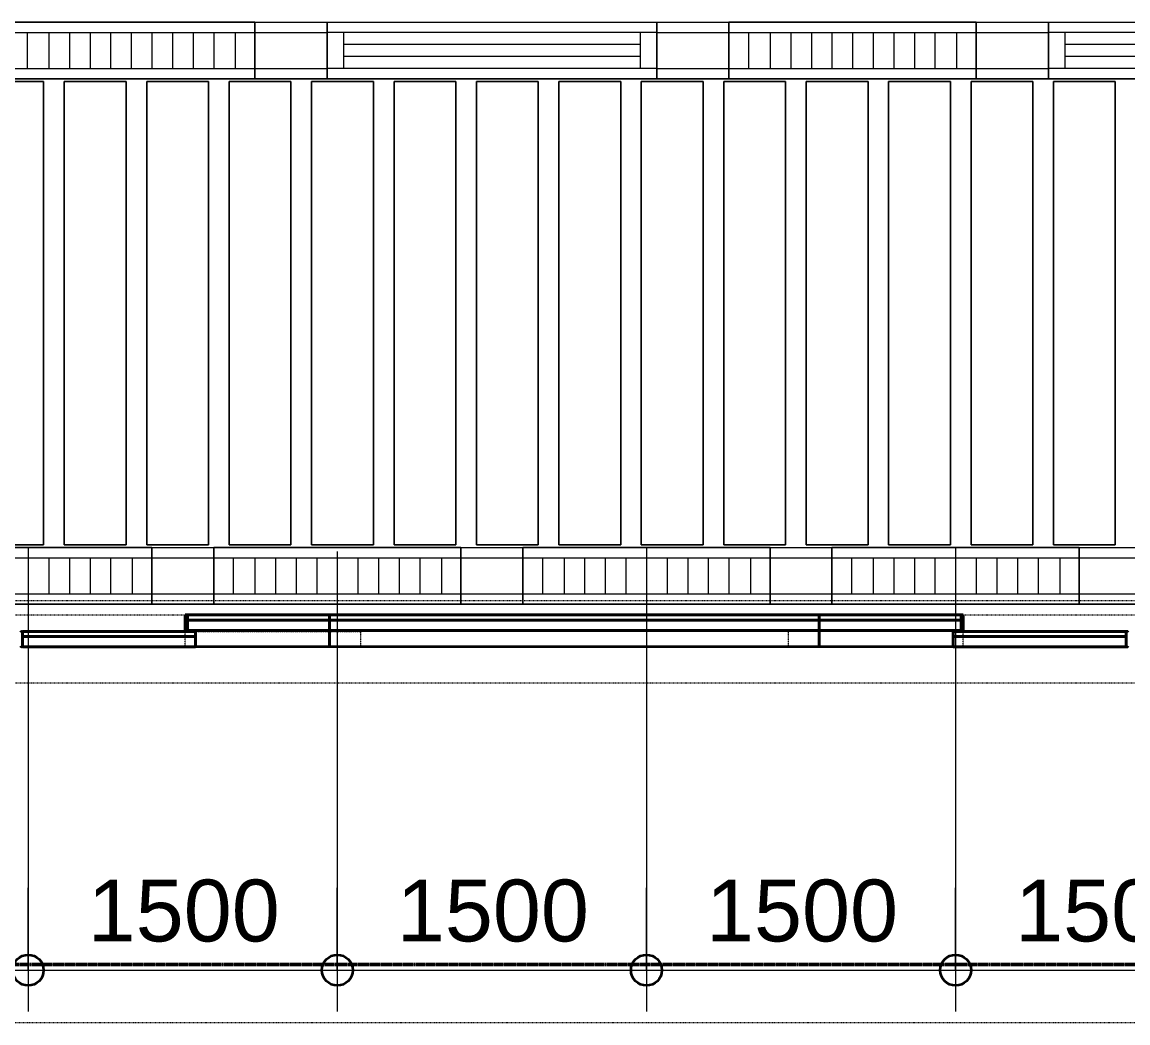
# Model space of a CAD drawing. Header units: millimetres. Extents: x -794326 to -715748, y -17796 to 22353.
# Drawn here: x -765862 to -760496, y -1881 to 2977 of the extents above; entities that cross this region are included whole.
import ezdxf

# ---------------------------------------------------------------- set-up
doc = ezdxf.new("R2010")
doc.units = ezdxf.units.MM
for name, pattern in [('DASH', [6.35, 3.175, -3.175]), ('DPA_Grid _ Level 100', [10, 5.5, -1.6, 1.3, -1.6]), ('DPA_Hidden 50', [3, 2, -1]), ('DPA_Hidden 500', [1.4, 0.8, -0.6])]:
    doc.linetypes.add(name, pattern=pattern)
for name, color, linetype, lineweight in [('A-ANNO-DIMS', 1, 'Continuous', 9), ('A-ANNO-DIMS-100', 1, 'Continuous', 9), ('A-DETL', 1, 'Continuous', 70), ('A-GENM', 1, 'Continuous', 9), ('A-GENM-HDLN', 2, 'DPA_Hidden 500', 9), ('A-GLAZ-CURT', 2, 'Continuous', 9), ('G-ANNO-SECL', 3, 'Continuous', 9), ('Q-SPCQ', 2, 'Continuous', 35), ('Q-SPCQ-HDLN', 2, 'DASH', 9)]:
    doc.layers.add(name, color=color, linetype=linetype, lineweight=lineweight)
doc.styles.add('Arial_2', font='arial.ttf', dxfattribs={"height": 300})
doc.dimstyles.new('DPA-DIM-3_0_C-C', dxfattribs={"dimscale": 304.8, "dimtxt": 306.07782, "dimasz": 0.492126, "dimexe": 0.656168, "dimexo": 0.0625, "dimgap": 0.164042, "dimtad": 1, "dimdec": 0, "dimzin": 0, "dimdsep": 46, "dimtxsty": 'Arial_2', "dimblk1": 'DOTBLANK', "dimblk2": 'DOTBLANK', "dimsah": 1, "dimcen": 0.09, "dimdle": 0.656168, "dimadec": 8, "dimazin": 0, "dimtfac": 1, "dimtdec": 4, "dimtix": 1, "dimtmove": 0, "dimatfit": 3, "dimfxl": 1.312336, "dimfxlon": 1, "dimtvp": 1, "dimtolj": 1, "dimtzin": 0, "dimarcsym": 2})

# ---------------------------------------------------------------- blocks, each defined once
blk = doc.blocks.new('DPA_CP_Metal Ceiling Panel - Vertical Panel with Gap-11114031-4282-01 ENLARGED LOWER PLATFORM LEVEL - REFLECTED CEILING PLAN - SHEET 3')
at = {"layer": 'A-GLAZ-CURT'}
for p, q in [((-785007.4, 2689), (-785007.4, 439)), ((-784707.4, 2689), (-785007.4, 2689)), ((-784707.4, 2689), (-785007.4, 2689)), ((-785007.4, 2689), (-785007.4, 439)), ((-785007.4, 439), (-785007.4, 2689)), ((-785007.4, 2689), (-784707.4, 2689)), ((-784707.4, 2689), (-784707.4, 439)), ((-784707.4, 439), (-784707.4, 2689)), ((-784707.4, 2689), (-784707.4, 439)), ((-784707.4, 439), (-785007.4, 439)), ((-785007.4, 439), (-784707.4, 439)), ((-784707.4, 439), (-785007.4, 439))]:
    blk.add_line(p, q, dxfattribs=at)
blk = doc.blocks.new('DPA_Speciality_PlatformScreenDoor - Length_135300-12767973-4282-01 ENLARGED LOWER PLATFORM LEVEL - REFLECTED CEILING PLAN - SHEET 3')
at = {"layer": 'A-GENM'}
for p, q in [((43962.5, -250), (43764.7, -250)), ((43764.7, -250), (43962.5, -250)), ((43857.5, -250), (43767.5, -250)), ((43767.5, -250), (43857.5, -250)), ((43867.5, -250), (43957.5, -250)), ((43957.5, -250), (43867.5, -250)), ((48337.5, -250), (48535.3, -250)), ((48535.3, -250), (48337.5, -250)), ((48432.5, -250), (48342.5, -250)), ((48342.5, -250), (48432.5, -250)), ((48442.5, -250), (48532.5, -250)), ((48532.5, -250), (48442.5, -250)), ((44515.3, -330), (44639.1, -330)), ((44525.9, -330), (44579, -330)), ((44575.4, -330), (44628.5, -330)), ((46115.3, -330), (46239.1, -330)), ((46125.9, -330), (46179, -330)), ((46175.4, -330), (46228.5, -330))]:
    blk.add_line(p, q, dxfattribs=at)
at = {"layer": 'A-GENM-HDLN'}
for p, q in [((44262.5, -175), (44262.5, -250)), ((44262.5, -175), (45112.5, -175)), ((45112.5, -250), (45112.5, -175)), ((47187.5, -250), (47187.5, -175)), ((48037.5, -175), (47187.5, -175)), ((48037.5, -175), (48037.5, -250)), ((44262.5, -250), (45112.5, -250)), ((48037.5, -250), (47187.5, -250))]:
    blk.add_line(p, q, dxfattribs=at)
at = {"layer": 'Q-SPCQ', "linetype": 'DASH', "lineweight": 9}
blk.add_line((3946, 1650), (73451.3, 1650), dxfattribs=at)
at = {"layer": 'Q-SPCQ'}
for p, q in [((44312.5, -175), (43472.5, -175)), ((43472.5, -175), (44312.5, -175)), ((43472.5, -175), (43472.5, -225)), ((43472.5, -175), (43472.5, -225)), ((43472.5, -245), (43472.5, -180)), ((43472.5, -180), (43472.5, -245)), ((43502.5, -175), (44282.5, -175)), ((44282.5, -175), (43502.5, -175)), ((44282.5, -175), (43502.5, -175)), ((43502.5, -175), (44282.5, -175)), ((44262.5, -175), (44962.5, -175)), ((44312.5, -225), (44312.5, -175)), ((44312.5, -175), (44312.5, -225)), ((44962.5, -175), (44962.5, -330)), ((44962.5, -175), (47337.5, -175)), ((44962.5, -330), (44962.5, -175)), ((44962.5, -200), (44962.5, -175.9)), ((44962.5, -175.9), (44962.5, -200)), ((44962.5, -305), (44962.5, -200)), ((44962.5, -200), (44962.5, -305)), ((47337.5, -175), (47337.5, -330)), ((47337.5, -175), (48037.5, -175)), ((47337.5, -330), (47337.5, -175)), ((47337.5, -200), (47337.5, -175.9)), ((47337.5, -175.9), (47337.5, -200)), ((47337.5, -305), (47337.5, -200)), ((47337.5, -200), (47337.5, -305)), ((47987.5, -175), (48827.5, -175)), ((48827.5, -175), (47987.5, -175)), ((47987.5, -175), (47987.5, -225)), ((47987.5, -225), (47987.5, -175)), ((48797.5, -175), (48017.5, -175)), ((48017.5, -175), (48797.5, -175)), ((48017.5, -175), (48797.5, -175)), ((48797.5, -175), (48017.5, -175)), ((48827.5, -225), (48827.5, -175)), ((48827.5, -225), (48827.5, -175)), ((48827.5, -180), (48827.5, -245)), ((48827.5, -245), (48827.5, -180)), ((43472.5, -225), (44312.5, -225)), ((44312.5, -225), (43472.5, -225)), ((43472.5, -250), (43472.5, -225)), ((43472.5, -225), (43472.5, -250)), ((44312.5, -225), (43472.5, -225)), ((43472.5, -225), (43472.5, -250)), ((43472.5, -250), (43472.5, -225)), ((43472.5, -225), (44312.5, -225)), ((44312.5, -225), (43472.5, -225)), ((43472.5, -225), (44312.5, -225)), ((43472.5, -250), (44312.5, -250)), ((44312.5, -250), (43472.5, -250)), ((43472.5, -250), (44312.5, -250)), ((44312.5, -250), (43472.5, -250)), ((44282.5, -225), (43502.5, -225)), ((43502.5, -225), (44282.5, -225)), ((43502.5, -225), (44282.5, -225)), ((44282.5, -225), (43502.5, -225)), ((44262.5, -225), (43522.5, -225)), ((43522.5, -225), (44262.5, -225)), ((44262.5, -225), (43522.5, -225)), ((43522.5, -225), (44262.5, -225)), ((44262.5, -250), (43522.5, -250)), ((43522.5, -250), (44262.5, -250)), ((44262.5, -250), (43522.5, -250)), ((43522.5, -250), (44262.5, -250)), ((44262.5, -305), (44262.5, -250)), ((44262.5, -250), (44262.5, -330)), ((44272.5, -255), (44262.5, -255)), ((44262.5, -255), (44262.5, -330)), ((44262.5, -330), (44262.5, -255)), ((44262.5, -255), (44272.5, -255)), ((44272.5, -330), (44272.5, -255)), ((44272.5, -255), (44272.5, -330)), ((44962.5, -255), (44272.5, -255)), ((44272.5, -255), (44962.5, -255)), ((44272.5, -255), (44272.5, -305)), ((44272.5, -255), (44272.5, -305)), ((44312.5, -225), (44312.5, -250)), ((44312.5, -225), (44312.5, -250)), ((44312.5, -250), (44312.5, -225)), ((44312.5, -225), (44312.5, -250)), ((44322.5, -255), (44902.5, -255)), ((44902.5, -255), (44322.5, -255)), ((44912.5, -255), (44322.5, -255)), ((44322.5, -255), (44912.5, -255)), ((47337.5, -255), (44962.5, -255)), ((44962.5, -255), (47337.5, -255)), ((44962.5, -255), (44962.5, -305)), ((44962.5, -255), (44962.5, -305)), ((44962.5, -305), (44962.5, -255)), ((44962.5, -255), (44962.5, -305)), ((47287.5, -255), (45012.5, -255)), ((45012.5, -255), (47287.5, -255)), ((45022.5, -255), (47277.5, -255)), ((47277.5, -255), (45022.5, -255)), ((47337.5, -255), (48027.5, -255)), ((48027.5, -255), (47337.5, -255)), ((47337.5, -255), (47337.5, -305)), ((47337.5, -305), (47337.5, -255)), ((47337.5, -305), (47337.5, -255)), ((47337.5, -255), (47337.5, -305)), ((47387.5, -255), (47977.5, -255)), ((47977.5, -255), (47387.5, -255)), ((47977.5, -255), (47397.5, -255)), ((47397.5, -255), (47977.5, -255)), ((48827.5, -225), (47987.5, -225)), ((47987.5, -225), (48827.5, -225)), ((47987.5, -250), (47987.5, -225)), ((47987.5, -250), (47987.5, -225)), ((48827.5, -225), (47987.5, -225)), ((47987.5, -225), (47987.5, -250)), ((47987.5, -250), (47987.5, -225)), ((47987.5, -225), (48827.5, -225)), ((47987.5, -225), (48827.5, -225)), ((48827.5, -225), (47987.5, -225)), ((48827.5, -250), (47987.5, -250)), ((47987.5, -250), (48827.5, -250)), ((47987.5, -250), (48827.5, -250)), ((48827.5, -250), (47987.5, -250)), ((48017.5, -225), (48797.5, -225)), ((48797.5, -225), (48017.5, -225)), ((48797.5, -225), (48017.5, -225)), ((48017.5, -225), (48797.5, -225)), ((48027.5, -255), (48027.5, -330)), ((48037.5, -255), (48027.5, -255)), ((48027.5, -255), (48037.5, -255)), ((48027.5, -330), (48027.5, -255)), ((48027.5, -305), (48027.5, -255)), ((48027.5, -305), (48027.5, -255)), ((48037.5, -225), (48777.5, -225)), ((48777.5, -225), (48037.5, -225)), ((48037.5, -225), (48777.5, -225)), ((48777.5, -225), (48037.5, -225)), ((48037.5, -250), (48777.5, -250)), ((48777.5, -250), (48037.5, -250)), ((48037.5, -250), (48777.5, -250)), ((48777.5, -250), (48037.5, -250)), ((48037.5, -330), (48037.5, -250)), ((48037.5, -250), (48037.5, -305)), ((48037.5, -330), (48037.5, -255)), ((48037.5, -255), (48037.5, -330)), ((48827.5, -225), (48827.5, -250)), ((48827.5, -250), (48827.5, -225)), ((48827.5, -250), (48827.5, -225)), ((48827.5, -225), (48827.5, -250)), ((44262.5, -329.1), (44262.5, -305)), ((44962.5, -305), (44272.5, -305)), ((44272.5, -305), (44952.5, -305)), ((44272.5, -305), (44272.5, -330)), ((44272.5, -305), (44272.5, -330)), ((44272.5, -305), (44952.5, -305)), ((44952.5, -305), (44272.5, -305)), ((44272.5, -330), (44272.5, -305)), ((44272.5, -305), (44272.5, -330)), ((44962.5, -305), (44272.5, -305)), ((44272.5, -305), (44962.5, -305)), ((44902.5, -305), (44322.5, -305)), ((44322.5, -305), (44902.5, -305)), ((44902.5, -305), (44322.5, -305)), ((44322.5, -305), (44902.5, -305)), ((44912.5, -305), (44322.5, -305)), ((44322.5, -305), (44912.5, -305)), ((44322.5, -305), (44902.5, -305)), ((44902.5, -305), (44322.5, -305)), ((44952.5, -305), (44962.5, -305)), ((44962.5, -329.1), (44962.5, -305)), ((47337.5, -305), (44962.5, -305)), ((44962.5, -305), (44972.5, -305)), ((44962.5, -330), (44962.5, -305)), ((44962.5, -305), (44962.5, -330)), ((47337.5, -305), (44962.5, -305)), ((44962.5, -305), (47337.5, -305)), ((44962.5, -305), (44962.5, -329.1)), ((44962.5, -330), (44962.5, -305)), ((44962.5, -305), (44962.5, -330)), ((44972.5, -305), (47327.5, -305)), ((44972.5, -305), (47327.5, -305)), ((47327.5, -305), (44972.5, -305)), ((47287.5, -305), (45012.5, -305)), ((45012.5, -305), (47287.5, -305)), ((47277.5, -305), (45022.5, -305)), ((45022.5, -305), (47277.5, -305)), ((47277.5, -305), (45022.5, -305)), ((45022.5, -305), (47277.5, -305)), ((45022.5, -305), (47277.5, -305)), ((47277.5, -305), (45022.5, -305)), ((47327.5, -305), (47337.5, -305)), ((47337.5, -329.1), (47337.5, -305)), ((47337.5, -305), (47347.5, -305)), ((48027.5, -305), (47337.5, -305)), ((47337.5, -305), (47337.5, -330)), ((47337.5, -330), (47337.5, -305)), ((47337.5, -305), (48027.5, -305)), ((48027.5, -305), (47337.5, -305)), ((47337.5, -305), (47337.5, -329.1)), ((47337.5, -330), (47337.5, -305)), ((47337.5, -305), (47337.5, -330)), ((47347.5, -305), (48027.5, -305)), ((48027.5, -305), (47347.5, -305)), ((47347.5, -305), (48027.5, -305)), ((47387.5, -305), (47977.5, -305)), ((47977.5, -305), (47387.5, -305)), ((47397.5, -305), (47977.5, -305)), ((47977.5, -305), (47397.5, -305)), ((47397.5, -305), (47977.5, -305)), ((47977.5, -305), (47397.5, -305)), ((47977.5, -305), (47397.5, -305)), ((47397.5, -305), (47977.5, -305)), ((48027.5, -330), (48027.5, -305)), ((48027.5, -330), (48027.5, -305)), ((48027.5, -305), (48027.5, -330)), ((48027.5, -330), (48027.5, -305)), ((48037.5, -305), (48037.5, -329.1)), ((44262.5, -330), (44962.5, -330)), ((44262.5, -330), (44272.5, -330)), ((44272.5, -330), (44262.5, -330)), ((44952.5, -330), (44272.5, -330)), ((44272.5, -330), (44962.5, -330)), ((44272.5, -330), (44952.5, -330)), ((44952.5, -330), (44272.5, -330)), ((44902.5, -330), (44322.5, -330)), ((44322.5, -330), (44902.5, -330)), ((44902.5, -330), (44322.5, -330)), ((44322.5, -330), (44902.5, -330)), ((44962.5, -330), (44952.5, -330)), ((44962.5, -330), (47337.5, -330)), ((44972.5, -330), (44962.5, -330)), ((44962.5, -330), (47337.5, -330)), ((47327.5, -330), (44972.5, -330)), ((44972.5, -330), (47327.5, -330)), ((47327.5, -330), (44972.5, -330)), ((47277.5, -330), (45022.5, -330)), ((45022.5, -330), (47277.5, -330)), ((47277.5, -330), (45022.5, -330)), ((45022.5, -330), (47277.5, -330)), ((47337.5, -330), (47327.5, -330)), ((47337.5, -330), (48037.5, -330)), ((47337.5, -330), (48027.5, -330)), ((47347.5, -330), (47337.5, -330)), ((48027.5, -330), (47347.5, -330)), ((48027.5, -330), (47347.5, -330)), ((47347.5, -330), (48027.5, -330)), ((47397.5, -330), (47977.5, -330)), ((47977.5, -330), (47397.5, -330)), ((47397.5, -330), (47977.5, -330)), ((47977.5, -330), (47397.5, -330)), ((48027.5, -330), (48037.5, -330)), ((48037.5, -330), (48027.5, -330))]:
    blk.add_line(p, q, dxfattribs=at)
for centre, start, end in [((43467.5, -180), 0, 180), ((43467.5, -180), 60, 120), ((43467.5, -180), 0, 45), ((48832.5, -180), 0, 180), ((48832.5, -180), 135, 180), ((43467.5, -245), 180, 360), ((43467.5, -245), 240, 300), ((43467.5, -245), 330, 360), ((48832.5, -245), 180, 210), ((48832.5, -245), 180, 0)]:
    blk.add_arc(centre, 5, start, end, dxfattribs=at)
at = {"layer": 'Q-SPCQ-HDLN'}
for p, q in [((73451.3, 0), (3946, 0)), ((73451.3, -330), (3946, -330)), ((73451.3, -400), (3946, -400))]:
    blk.add_line(p, q, dxfattribs=at)
blk = doc.blocks.new('DPA_CP_Metal Ceiling Luminaire2 - Linear Luminaire-12404975-4282-01 ENLARGED LOWER PLATFORM LEVEL - REFLECTED CEILING PLAN - SHEET 3')
at = {"layer": 'A-GLAZ-CURT'}
for p, q in [((-786932.4, 2701.5), (-786932.4, 2976.5)), ((-786932.4, 2976.5), (-785732.4, 2976.5)), ((-786932.4, 2976.5), (-786932.4, 2701.5)), ((-785732.4, 2976.5), (-786932.4, 2976.5)), ((-786932.4, 2976.5), (-785732.4, 2976.5)), ((-785732.4, 2976.5), (-785732.4, 2701.5)), ((-785732.4, 2701.5), (-785732.4, 2976.5)), ((-786932.4, 2939), (-786932.4, 2701.5)), ((-786932.4, 2926.5), (-785732.4, 2926.5)), ((-785732.4, 2939), (-785732.4, 2701.5)), ((-786932.4, 2751.5), (-785732.4, 2751.5)), ((-785732.4, 2701.5), (-786932.4, 2701.5)), ((-785732.4, 2701.5), (-786932.4, 2701.5)), ((-786932.4, 2701.5), (-785732.4, 2701.5))]:
    blk.add_line(p, q, dxfattribs=at)
at = {"layer": 'A-GLAZ-CURT', "linetype": 'DPA_Hidden 50'}
for p, q in [((-786837.4, 2926.5), (-786837.4, 2751.5)), ((-786732.4, 2926.5), (-786732.4, 2751.5)), ((-786632.4, 2926.5), (-786632.4, 2751.5)), ((-786532.4, 2926.5), (-786532.4, 2751.5)), ((-786432.4, 2926.5), (-786432.4, 2751.5)), ((-786332.4, 2926.5), (-786332.4, 2751.5)), ((-786232.4, 2926.5), (-786232.4, 2751.5)), ((-786132.4, 2926.5), (-786132.4, 2751.5)), ((-786032.4, 2926.5), (-786032.4, 2751.5)), ((-785932.4, 2926.5), (-785932.4, 2751.5)), ((-785827.4, 2926.5), (-785827.4, 2751.5))]:
    blk.add_line(p, q, dxfattribs=at)
blk = doc.blocks.new('DPA_CP_Metal Ceiling Panel1 - Horizontal with Gap-13297912-4282-01 ENLARGED LOWER PLATFORM LEVEL - REFLECTED CEILING PLAN - SHEET 3')
at = {"layer": 'A-GLAZ-CURT'}
for p, q in [((-786232.4, 151.5), (-786232.4, 426.5)), ((-786232.4, 151.5), (-786232.4, 426.5)), ((-786232.4, 426.5), (-785932.4, 426.5)), ((-786232.4, 426.5), (-785932.4, 426.5)), ((-786232.4, 151.5), (-786232.4, 426.5)), ((-786232.4, 376.5), (-785932.4, 376.5)), ((-785932.4, 151.5), (-785932.4, 426.5)), ((-785932.4, 426.5), (-785932.4, 151.5)), ((-785932.4, 426.5), (-785932.4, 151.5)), ((-786232.4, 201.5), (-785932.4, 201.5)), ((-786232.4, 151.5), (-785932.4, 151.5)), ((-785932.4, 151.5), (-786232.4, 151.5)), ((-785932.4, 151.5), (-786232.4, 151.5))]:
    blk.add_line(p, q, dxfattribs=at)
blk = doc.blocks.new('DPA_CP_Metal Ceiling Air Supply1 - Linear Diffuser Air Supply-12404980-4282-01 ENLARGED LOWER PLATFORM LEVEL - REFLECTED CEILING PLAN - SHEET 3')
at = {"layer": 'A-GLAZ-CURT'}
for p, q in [((-788882.4, 2701.5), (-788882.4, 2976.5)), ((-788882.4, 2976.5), (-787282.4, 2976.5)), ((-788882.4, 2701.5), (-788882.4, 2976.5)), ((-788882.4, 2976.5), (-787282.4, 2976.5)), ((-788882.4, 2976.5), (-787282.4, 2976.5)), ((-788882.4, 2701.5), (-788882.4, 2976.5)), ((-787282.4, 2701.5), (-787282.4, 2976.5)), ((-787282.4, 2976.5), (-787282.4, 2701.5)), ((-787282.4, 2976.5), (-787282.4, 2701.5)), ((-787282.4, 2926.5), (-788882.4, 2926.5)), ((-788802.4, 2926.5), (-788802.4, 2751.5)), ((-787362.4, 2926.5), (-787362.4, 2751.5)), ((-787282.4, 2751.5), (-788882.4, 2751.5)), ((-788882.4, 2701.5), (-787282.4, 2701.5)), ((-787282.4, 2701.5), (-788882.4, 2701.5)), ((-787282.4, 2701.5), (-788882.4, 2701.5))]:
    blk.add_line(p, q, dxfattribs=at)
at = {"layer": 'A-GLAZ-CURT', "linetype": 'DPA_Hidden 50'}
for p, q in [((-787362.4, 2868.2), (-788802.4, 2868.2)), ((-787362.4, 2809.9), (-788802.4, 2809.9))]:
    blk.add_line(p, q, dxfattribs=at)
blk = doc.blocks.new('DPA_CP_Metal Ceiling Panel1 - Horizontal with Gap-16028279-4282-01 ENLARGED LOWER PLATFORM LEVEL - REFLECTED CEILING PLAN - SHEET 3')
at = {"layer": 'A-GLAZ-CURT'}
for p, q in [((-787282.4, 2701.5), (-787282.4, 2976.5)), ((-787282.4, 2701.5), (-787282.4, 2976.5)), ((-787282.4, 2976.5), (-786932.4, 2976.5)), ((-787282.4, 2976.5), (-786932.4, 2976.5)), ((-787282.4, 2701.5), (-787282.4, 2976.5)), ((-786932.4, 2701.5), (-786932.4, 2976.5)), ((-786932.4, 2976.5), (-786932.4, 2701.5)), ((-786932.4, 2976.5), (-786932.4, 2701.5)), ((-787282.4, 2926.5), (-786932.4, 2926.5)), ((-787282.4, 2751.5), (-786932.4, 2751.5)), ((-787282.4, 2701.5), (-786932.4, 2701.5)), ((-786932.4, 2701.5), (-787282.4, 2701.5)), ((-786932.4, 2701.5), (-787282.4, 2701.5))]:
    blk.add_line(p, q, dxfattribs=at)
blk = doc.blocks.new('DIMBLOCK84-4282-01 ENLARGED LOWER PLATFORM LEVEL - REFLECTED CEILING PLAN - SHEET 3')
at = {"layer": 'A-ANNO-DIMS-100'}
for p, q in [((-767332.4, -1225), (-767332.4, -1825)), ((-767332.4, -1625), (-767332.4, -1225)), ((-765832.4, -1225), (-765832.4, -1825)), ((-765832.4, -1625), (-765832.4, -1225)), ((-767532.4, -1625), (-765832.4, -1625))]:
    blk.add_line(p, q, dxfattribs=at)
at = {"layer": 'A-ANNO-DIMS-100', "lineweight": 35}
for centre in [(-767332.4, -1625), (-765832.4, -1625)]:
    blk.add_circle(centre, 75, dxfattribs=at)
at = {"layer": 'A-ANNO-DIMS-100', "color": 0, "insert": (-767043.8, -1185.6), "char_height": 300, "width": 1107.531, "attachment_point": 1, "line_spacing_factor": 0.941778, "style": 'Arial_2'}
blk.add_mtext('1500', dxfattribs=at)
blk = doc.blocks.new('_DotBlank')
at = {"color": 0, "linetype": 'ByBlock', "lineweight": -2}
blk.add_line((-0.5, 0), (-1, 0), dxfattribs=at)
blk.add_circle((0, 0), 0.5, dxfattribs=at)
blk = doc.blocks.new('DIMBLOCK85-4282-01 ENLARGED LOWER PLATFORM LEVEL - REFLECTED CEILING PLAN - SHEET 3')
at = {"layer": 'A-ANNO-DIMS-100'}
for p, q in [((-765832.4, -1225), (-765832.4, -1825)), ((-765832.4, -1625), (-765832.4, -1225)), ((-764332.4, -1225), (-764332.4, -1825)), ((-764332.4, -1625), (-764332.4, -1225)), ((-765832.4, -1625), (-764332.4, -1625))]:
    blk.add_line(p, q, dxfattribs=at)
at = {"layer": 'A-ANNO-DIMS-100', "lineweight": 35}
for centre in [(-765832.4, -1625), (-764332.4, -1625)]:
    blk.add_circle(centre, 75, dxfattribs=at)
at = {"layer": 'A-ANNO-DIMS-100', "color": 0, "insert": (-765543.8, -1185.6), "char_height": 300, "width": 1107.531, "attachment_point": 1, "line_spacing_factor": 0.941778, "style": 'Arial_2'}
blk.add_mtext('1500', dxfattribs=at)
blk = doc.blocks.new('DIMBLOCK86-4282-01 ENLARGED LOWER PLATFORM LEVEL - REFLECTED CEILING PLAN - SHEET 3')
at = {"layer": 'A-ANNO-DIMS-100'}
for p, q in [((-764332.4, -1225), (-764332.4, -1825)), ((-764332.4, -1625), (-764332.4, -1225)), ((-762832.4, -1225), (-762832.4, -1825)), ((-762832.4, -1625), (-762832.4, -1225)), ((-764332.4, -1625), (-762632.4, -1625))]:
    blk.add_line(p, q, dxfattribs=at)
at = {"layer": 'A-ANNO-DIMS-100', "lineweight": 35}
for centre in [(-764332.4, -1625), (-762832.4, -1625)]:
    blk.add_circle(centre, 75, dxfattribs=at)
at = {"layer": 'A-ANNO-DIMS-100', "color": 0, "insert": (-764043.8, -1185.6), "char_height": 300, "width": 1107.531, "attachment_point": 1, "line_spacing_factor": 0.941778, "style": 'Arial_2'}
blk.add_mtext('1500', dxfattribs=at)
blk = doc.blocks.new('DIMBLOCK87-4282-01 ENLARGED LOWER PLATFORM LEVEL - REFLECTED CEILING PLAN - SHEET 3')
at = {"layer": 'A-ANNO-DIMS-100'}
for p, q in [((-762832.4, -1225), (-762832.4, -1825)), ((-762832.4, -1625), (-762832.4, -1225)), ((-761332.4, -1225), (-761332.4, -1825)), ((-761332.4, -1625), (-761332.4, -1225)), ((-763032.4, -1625), (-761332.4, -1625))]:
    blk.add_line(p, q, dxfattribs=at)
at = {"layer": 'A-ANNO-DIMS-100', "lineweight": 35}
for centre in [(-762832.4, -1625), (-761332.4, -1625)]:
    blk.add_circle(centre, 75, dxfattribs=at)
at = {"layer": 'A-ANNO-DIMS-100', "color": 0, "insert": (-762543.8, -1185.6), "char_height": 300, "width": 1107.531, "attachment_point": 1, "line_spacing_factor": 0.941778, "style": 'Arial_2'}
blk.add_mtext('1500', dxfattribs=at)
blk = doc.blocks.new('DIMBLOCK88-4282-01 ENLARGED LOWER PLATFORM LEVEL - REFLECTED CEILING PLAN - SHEET 3')
at = {"layer": 'A-ANNO-DIMS-100'}
for p, q in [((-761332.4, -1225), (-761332.4, -1825)), ((-761332.4, -1625), (-761332.4, -1225)), ((-759832.4, -1225), (-759832.4, -1825)), ((-759832.4, -1625), (-759832.4, -1225)), ((-761332.4, -1625), (-759832.4, -1625))]:
    blk.add_line(p, q, dxfattribs=at)
at = {"layer": 'A-ANNO-DIMS-100', "lineweight": 35}
for centre in [(-761332.4, -1625), (-759832.4, -1625)]:
    blk.add_circle(centre, 75, dxfattribs=at)
at = {"layer": 'A-ANNO-DIMS-100', "color": 0, "insert": (-761043.8, -1185.6), "char_height": 300, "width": 1107.531, "attachment_point": 1, "line_spacing_factor": 0.941778, "style": 'Arial_2'}
blk.add_mtext('1500', dxfattribs=at)

msp = doc.modelspace()

# ---------------------------------------------------------------- linework, layer by layer
at = {"layer": 'A-DETL', "color": 55, "linetype": 'DPA_Hidden 50', "lineweight": 9}
for p, q in [((-765832.4, 426.5), (-765832.4, -1393.5)), ((-764332.4, 406.5), (-764332.4, -1393.5)), ((-762832.4, 426.5), (-762832.4, -1393.5)), ((-762832.4, 426.5), (-762832.4, -1393.5)), ((-761332.4, 426.5), (-761332.4, -1393.5))]:
    msp.add_line(p, q, dxfattribs=at)
at = {"layer": 'G-ANNO-SECL', "linetype": 'DPA_Grid _ Level 100', "lineweight": 50}
msp.add_line((-792462.3, -1598.3), (-718681.7, -1598.3), dxfattribs=at)

# ---------------------------------------------------------------- block references
at = {"layer": 'A-GLAZ-CURT'}
for name, p in [('DPA_CP_Metal Ceiling Luminaire2 - Linear Luminaire-12404975-4282-01 ENLARGED LOWER PLATFORM LEVEL - REFLECTED CEILING PLAN - SHEET 3', (21000, 0)), ('DPA_CP_Metal Ceiling Luminaire2 - Linear Luminaire-12404975-4282-01 ENLARGED LOWER PLATFORM LEVEL - REFLECTED CEILING PLAN - SHEET 3', (21000, 0)), ('DPA_CP_Metal Ceiling Luminaire2 - Linear Luminaire-12404975-4282-01 ENLARGED LOWER PLATFORM LEVEL - REFLECTED CEILING PLAN - SHEET 3', (21000, 0)), ('DPA_CP_Metal Ceiling Panel1 - Horizontal with Gap-16028279-4282-01 ENLARGED LOWER PLATFORM LEVEL - REFLECTED CEILING PLAN - SHEET 3', (22550, 0)), ('DPA_CP_Metal Ceiling Panel1 - Horizontal with Gap-16028279-4282-01 ENLARGED LOWER PLATFORM LEVEL - REFLECTED CEILING PLAN - SHEET 3', (22550, 0)), ('DPA_CP_Metal Ceiling Panel1 - Horizontal with Gap-16028279-4282-01 ENLARGED LOWER PLATFORM LEVEL - REFLECTED CEILING PLAN - SHEET 3', (22550, 0)), ('DPA_CP_Metal Ceiling Air Supply1 - Linear Diffuser Air Supply-12404980-4282-01 ENLARGED LOWER PLATFORM LEVEL - REFLECTED CEILING PLAN - SHEET 3', (24500, 0)), ('DPA_CP_Metal Ceiling Air Supply1 - Linear Diffuser Air Supply-12404980-4282-01 ENLARGED LOWER PLATFORM LEVEL - REFLECTED CEILING PLAN - SHEET 3', (24500, 0)), ('DPA_CP_Metal Ceiling Air Supply1 - Linear Diffuser Air Supply-12404980-4282-01 ENLARGED LOWER PLATFORM LEVEL - REFLECTED CEILING PLAN - SHEET 3', (24500, 0)), ('DPA_CP_Metal Ceiling Panel1 - Horizontal with Gap-16028279-4282-01 ENLARGED LOWER PLATFORM LEVEL - REFLECTED CEILING PLAN - SHEET 3', (24500, 0)), ('DPA_CP_Metal Ceiling Panel1 - Horizontal with Gap-16028279-4282-01 ENLARGED LOWER PLATFORM LEVEL - REFLECTED CEILING PLAN - SHEET 3', (24500, 0)), ('DPA_CP_Metal Ceiling Panel1 - Horizontal with Gap-16028279-4282-01 ENLARGED LOWER PLATFORM LEVEL - REFLECTED CEILING PLAN - SHEET 3', (24500, 0)), ('DPA_CP_Metal Ceiling Luminaire2 - Linear Luminaire-12404975-4282-01 ENLARGED LOWER PLATFORM LEVEL - REFLECTED CEILING PLAN - SHEET 3', (24500, 0)), ('DPA_CP_Metal Ceiling Luminaire2 - Linear Luminaire-12404975-4282-01 ENLARGED LOWER PLATFORM LEVEL - REFLECTED CEILING PLAN - SHEET 3', (24500, 0)), ('DPA_CP_Metal Ceiling Luminaire2 - Linear Luminaire-12404975-4282-01 ENLARGED LOWER PLATFORM LEVEL - REFLECTED CEILING PLAN - SHEET 3', (24500, 0)), ('DPA_CP_Metal Ceiling Panel1 - Horizontal with Gap-16028279-4282-01 ENLARGED LOWER PLATFORM LEVEL - REFLECTED CEILING PLAN - SHEET 3', (26050, 0)), ('DPA_CP_Metal Ceiling Panel1 - Horizontal with Gap-16028279-4282-01 ENLARGED LOWER PLATFORM LEVEL - REFLECTED CEILING PLAN - SHEET 3', (26050, 0)), ('DPA_CP_Metal Ceiling Panel1 - Horizontal with Gap-16028279-4282-01 ENLARGED LOWER PLATFORM LEVEL - REFLECTED CEILING PLAN - SHEET 3', (26050, 0)), ('DPA_CP_Metal Ceiling Air Supply1 - Linear Diffuser Air Supply-12404980-4282-01 ENLARGED LOWER PLATFORM LEVEL - REFLECTED CEILING PLAN - SHEET 3', (28000, 0)), ('DPA_CP_Metal Ceiling Air Supply1 - Linear Diffuser Air Supply-12404980-4282-01 ENLARGED LOWER PLATFORM LEVEL - REFLECTED CEILING PLAN - SHEET 3', (28000, 0)), ('DPA_CP_Metal Ceiling Air Supply1 - Linear Diffuser Air Supply-12404980-4282-01 ENLARGED LOWER PLATFORM LEVEL - REFLECTED CEILING PLAN - SHEET 3', (28000, 0)), ('DPA_CP_Metal Ceiling Panel - Vertical Panel with Gap-11114031-4282-01 ENLARGED LOWER PLATFORM LEVEL - REFLECTED CEILING PLAN - SHEET 3', (18950, 0)), ('DPA_CP_Metal Ceiling Panel - Vertical Panel with Gap-11114031-4282-01 ENLARGED LOWER PLATFORM LEVEL - REFLECTED CEILING PLAN - SHEET 3', (19350, 0)), ('DPA_CP_Metal Ceiling Panel - Vertical Panel with Gap-11114031-4282-01 ENLARGED LOWER PLATFORM LEVEL - REFLECTED CEILING PLAN - SHEET 3', (19750, 0)), ('DPA_CP_Metal Ceiling Panel - Vertical Panel with Gap-11114031-4282-01 ENLARGED LOWER PLATFORM LEVEL - REFLECTED CEILING PLAN - SHEET 3', (20150, 0)), ('DPA_CP_Metal Ceiling Panel - Vertical Panel with Gap-11114031-4282-01 ENLARGED LOWER PLATFORM LEVEL - REFLECTED CEILING PLAN - SHEET 3', (20550, 0)), ('DPA_CP_Metal Ceiling Panel - Vertical Panel with Gap-11114031-4282-01 ENLARGED LOWER PLATFORM LEVEL - REFLECTED CEILING PLAN - SHEET 3', (20950, 0)), ('DPA_CP_Metal Ceiling Panel - Vertical Panel with Gap-11114031-4282-01 ENLARGED LOWER PLATFORM LEVEL - REFLECTED CEILING PLAN - SHEET 3', (21350, 0)), ('DPA_CP_Metal Ceiling Panel - Vertical Panel with Gap-11114031-4282-01 ENLARGED LOWER PLATFORM LEVEL - REFLECTED CEILING PLAN - SHEET 3', (21750, 0)), ('DPA_CP_Metal Ceiling Panel - Vertical Panel with Gap-11114031-4282-01 ENLARGED LOWER PLATFORM LEVEL - REFLECTED CEILING PLAN - SHEET 3', (22150, 0)), ('DPA_CP_Metal Ceiling Panel - Vertical Panel with Gap-11114031-4282-01 ENLARGED LOWER PLATFORM LEVEL - REFLECTED CEILING PLAN - SHEET 3', (22550, 0)), ('DPA_CP_Metal Ceiling Panel - Vertical Panel with Gap-11114031-4282-01 ENLARGED LOWER PLATFORM LEVEL - REFLECTED CEILING PLAN - SHEET 3', (22950, 0)), ('DPA_CP_Metal Ceiling Panel - Vertical Panel with Gap-11114031-4282-01 ENLARGED LOWER PLATFORM LEVEL - REFLECTED CEILING PLAN - SHEET 3', (23350, 0)), ('DPA_CP_Metal Ceiling Panel - Vertical Panel with Gap-11114031-4282-01 ENLARGED LOWER PLATFORM LEVEL - REFLECTED CEILING PLAN - SHEET 3', (23750, 0)), ('DPA_CP_Metal Ceiling Panel - Vertical Panel with Gap-11114031-4282-01 ENLARGED LOWER PLATFORM LEVEL - REFLECTED CEILING PLAN - SHEET 3', (24150, 0)), ('DPA_CP_Metal Ceiling Luminaire2 - Linear Luminaire-12404975-4282-01 ENLARGED LOWER PLATFORM LEVEL - REFLECTED CEILING PLAN - SHEET 3', (20500, -2550)), ('DPA_CP_Metal Ceiling Luminaire2 - Linear Luminaire-12404975-4282-01 ENLARGED LOWER PLATFORM LEVEL - REFLECTED CEILING PLAN - SHEET 3', (20500, -2550)), ('DPA_CP_Metal Ceiling Luminaire2 - Linear Luminaire-12404975-4282-01 ENLARGED LOWER PLATFORM LEVEL - REFLECTED CEILING PLAN - SHEET 3', (20500, -2550)), ('DPA_CP_Metal Ceiling Panel1 - Horizontal with Gap-13297912-4282-01 ENLARGED LOWER PLATFORM LEVEL - REFLECTED CEILING PLAN - SHEET 3', (21000, 0)), ('DPA_CP_Metal Ceiling Panel1 - Horizontal with Gap-13297912-4282-01 ENLARGED LOWER PLATFORM LEVEL - REFLECTED CEILING PLAN - SHEET 3', (21000, 0)), ('DPA_CP_Metal Ceiling Panel1 - Horizontal with Gap-13297912-4282-01 ENLARGED LOWER PLATFORM LEVEL - REFLECTED CEILING PLAN - SHEET 3', (21000, 0)), ('DPA_CP_Metal Ceiling Luminaire2 - Linear Luminaire-12404975-4282-01 ENLARGED LOWER PLATFORM LEVEL - REFLECTED CEILING PLAN - SHEET 3', (22000, -2550)), ('DPA_CP_Metal Ceiling Luminaire2 - Linear Luminaire-12404975-4282-01 ENLARGED LOWER PLATFORM LEVEL - REFLECTED CEILING PLAN - SHEET 3', (22000, -2550)), ('DPA_CP_Metal Ceiling Luminaire2 - Linear Luminaire-12404975-4282-01 ENLARGED LOWER PLATFORM LEVEL - REFLECTED CEILING PLAN - SHEET 3', (22000, -2550)), ('DPA_CP_Metal Ceiling Panel1 - Horizontal with Gap-13297912-4282-01 ENLARGED LOWER PLATFORM LEVEL - REFLECTED CEILING PLAN - SHEET 3', (22500, 0)), ('DPA_CP_Metal Ceiling Panel1 - Horizontal with Gap-13297912-4282-01 ENLARGED LOWER PLATFORM LEVEL - REFLECTED CEILING PLAN - SHEET 3', (22500, 0)), ('DPA_CP_Metal Ceiling Panel1 - Horizontal with Gap-13297912-4282-01 ENLARGED LOWER PLATFORM LEVEL - REFLECTED CEILING PLAN - SHEET 3', (22500, 0)), ('DPA_CP_Metal Ceiling Luminaire2 - Linear Luminaire-12404975-4282-01 ENLARGED LOWER PLATFORM LEVEL - REFLECTED CEILING PLAN - SHEET 3', (23500, -2550)), ('DPA_CP_Metal Ceiling Luminaire2 - Linear Luminaire-12404975-4282-01 ENLARGED LOWER PLATFORM LEVEL - REFLECTED CEILING PLAN - SHEET 3', (23500, -2550)), ('DPA_CP_Metal Ceiling Luminaire2 - Linear Luminaire-12404975-4282-01 ENLARGED LOWER PLATFORM LEVEL - REFLECTED CEILING PLAN - SHEET 3', (23500, -2550)), ('DPA_CP_Metal Ceiling Panel1 - Horizontal with Gap-13297912-4282-01 ENLARGED LOWER PLATFORM LEVEL - REFLECTED CEILING PLAN - SHEET 3', (24000, 0)), ('DPA_CP_Metal Ceiling Panel1 - Horizontal with Gap-13297912-4282-01 ENLARGED LOWER PLATFORM LEVEL - REFLECTED CEILING PLAN - SHEET 3', (24000, 0)), ('DPA_CP_Metal Ceiling Panel1 - Horizontal with Gap-13297912-4282-01 ENLARGED LOWER PLATFORM LEVEL - REFLECTED CEILING PLAN - SHEET 3', (24000, 0)), ('DPA_CP_Metal Ceiling Luminaire2 - Linear Luminaire-12404975-4282-01 ENLARGED LOWER PLATFORM LEVEL - REFLECTED CEILING PLAN - SHEET 3', (25000, -2550)), ('DPA_CP_Metal Ceiling Luminaire2 - Linear Luminaire-12404975-4282-01 ENLARGED LOWER PLATFORM LEVEL - REFLECTED CEILING PLAN - SHEET 3', (25000, -2550)), ('DPA_CP_Metal Ceiling Luminaire2 - Linear Luminaire-12404975-4282-01 ENLARGED LOWER PLATFORM LEVEL - REFLECTED CEILING PLAN - SHEET 3', (25000, -2550)), ('DPA_CP_Metal Ceiling Panel1 - Horizontal with Gap-13297912-4282-01 ENLARGED LOWER PLATFORM LEVEL - REFLECTED CEILING PLAN - SHEET 3', (25500, 0)), ('DPA_CP_Metal Ceiling Panel1 - Horizontal with Gap-13297912-4282-01 ENLARGED LOWER PLATFORM LEVEL - REFLECTED CEILING PLAN - SHEET 3', (25500, 0)), ('DPA_CP_Metal Ceiling Panel1 - Horizontal with Gap-13297912-4282-01 ENLARGED LOWER PLATFORM LEVEL - REFLECTED CEILING PLAN - SHEET 3', (25500, 0))]:
    msp.add_blockref(name, p, dxfattribs=at)
at = {"layer": 'Q-SPCQ', "rotation": 180}
msp.add_blockref('DPA_Speciality_PlatformScreenDoor - Length_135300-12767973-4282-01 ENLARGED LOWER PLATFORM LEVEL - REFLECTED CEILING PLAN - SHEET 3', (-717032.4, -231), dxfattribs=at)

# ---------------------------------------------------------------- dimensions: what is measured, and where the dimension line sits
at = {"layer": 'A-ANNO-DIMS'}
for base, p1, p2, picture, middle in [((-765832.4, -1625), (-767332.4, -1225), (-765832.4, -1225), 'DIMBLOCK84-4282-01 ENLARGED LOWER PLATFORM LEVEL - REFLECTED CEILING PLAN - SHEET 3', (-766582.4, -1421.9)), ((-764332.4, -1625), (-765832.4, -1225), (-764332.4, -1225), 'DIMBLOCK85-4282-01 ENLARGED LOWER PLATFORM LEVEL - REFLECTED CEILING PLAN - SHEET 3', (-765082.4, -1421.9)), ((-762832.4, -1625), (-764332.4, -1225), (-762832.4, -1225), 'DIMBLOCK86-4282-01 ENLARGED LOWER PLATFORM LEVEL - REFLECTED CEILING PLAN - SHEET 3', (-763582.4, -1421.9)), ((-761332.4, -1625), (-762832.4, -1225), (-761332.4, -1225), 'DIMBLOCK87-4282-01 ENLARGED LOWER PLATFORM LEVEL - REFLECTED CEILING PLAN - SHEET 3', (-762082.4, -1421.9)), ((-759832.4, -1625), (-761332.4, -1225), (-759832.4, -1225), 'DIMBLOCK88-4282-01 ENLARGED LOWER PLATFORM LEVEL - REFLECTED CEILING PLAN - SHEET 3', (-760582.4, -1421.9))]:
    dim = msp.add_linear_dim(base=base, p1=p1, p2=p2, dimstyle='DPA-DIM-3_0_C-C', override={"dimpost": '<>', "dimfxl": 1500}, dxfattribs=at)
    dim.commit()
    dim.dimension.update_dxf_attribs({"geometry": picture, "text_midpoint": middle})

doc.saveas('drawing.dxf')
